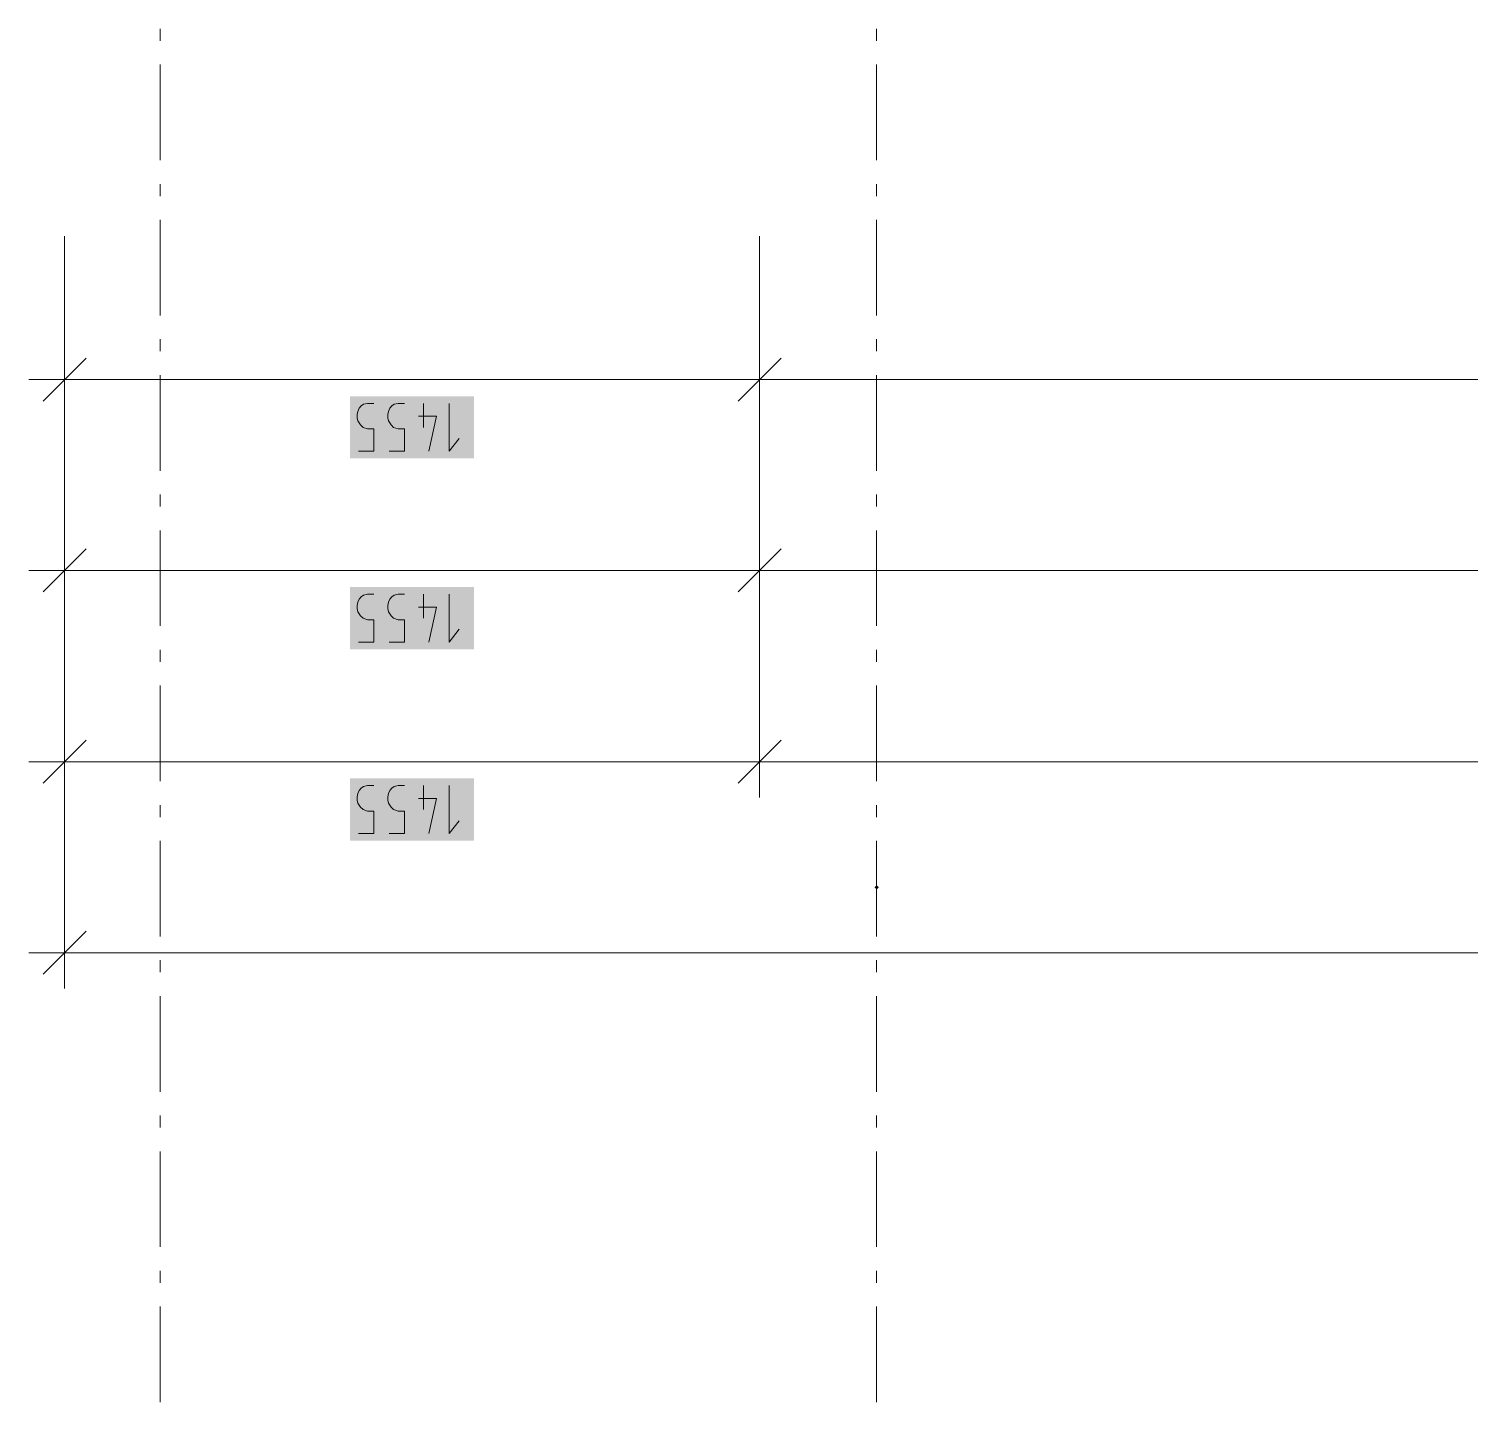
# Model space of a CAD drawing. Header units: millimetres. Extents: x 0 to 594, y 0 to 420.
# Drawn here: x 65.2 to 96.13, y 80 to 109.47 of the extents above; entities that cross this region are included whole.
import ezdxf

# ---------------------------------------------------------------- set-up
doc = ezdxf.new("R2010")
doc.units = ezdxf.units.MM
doc.header["$LTSCALE"] = 8
doc.layers.add('PDF_Koty delkove', color=7, linetype='Continuous')
doc.layers.add('PDF_Osy hlavni', color=7, linetype='Continuous')

msp = doc.modelspace()

# ---------------------------------------------------------------- linework, layer by layer
at = {"layer": 'PDF_Koty delkove', "lineweight": 18}
for points in [[(65.197, 101.942), (65.966, 101.942), (65.966, 105.017)], [(80.88, 101.942), (80.88, 105.017)], [(65.966, 102.711), (65.966, 101.942), (65.966, 101.173)], [(80.88, 102.711), (80.88, 101.942), (80.88, 101.173)], [(66.428, 102.403), (65.505, 101.481)], [(81.341, 102.403), (80.419, 101.481)], [(228.222, 101.942), (215.205, 101.942), (200.855, 101.942), (190.605, 101.942), (184.506, 101.942), (170.157, 101.942), (156.065, 101.942), (143.203, 101.942), (119.964, 101.942), (114.474, 101.942), (80.88, 101.942), (65.966, 101.942)], [(65.197, 97.849), (65.966, 97.849), (65.966, 101.727)], [(80.88, 97.849), (80.88, 101.727)], [(72.273, 100.405), (72.601, 100.405), (72.601, 100.882), (72.464, 100.882), (72.369, 100.917), (72.314, 100.968), (72.26, 101.054), (72.246, 101.121), (72.246, 101.19), (72.26, 101.259), (72.287, 101.326), (72.328, 101.377), (72.382, 101.412), (72.464, 101.43), (72.601, 101.43)], [(72.903, 101.121), (72.903, 101.19), (72.917, 101.259), (72.944, 101.326), (72.985, 101.377), (73.039, 101.412), (73.121, 101.43), (73.258, 101.43)], [(73.56, 101.156), (73.943, 101.156), (73.778, 100.405)], [(73.669, 101.43), (73.669, 100.917)], [(74.217, 101.43), (74.217, 100.405), (74.435, 100.677)], [(72.93, 100.405), (73.258, 100.405), (73.258, 100.882), (73.121, 100.882), (73.026, 100.917), (72.971, 100.968), (72.917, 101.054), (72.903, 101.121)], [(65.197, 93.742), (65.966, 93.742), (65.966, 98.646)], [(65.197, 89.642), (65.966, 89.642), (65.966, 98.591)], [(65.966, 98.617), (65.966, 97.849), (65.966, 97.08)], [(80.88, 93.742), (80.88, 98.646)], [(80.88, 98.617), (80.88, 97.849), (80.88, 97.08)], [(66.428, 98.31), (65.505, 97.387)], [(81.341, 98.31), (80.419, 97.387)], [(549.557, 97.849), (518.994, 97.849), (486.827, 97.849), (438.243, 97.849), (403.239, 97.849), (371.465, 97.849), (330.26, 97.849), (298.486, 97.849), (274.09, 97.849), (242.316, 97.849), (201.111, 97.849), (169.337, 97.849), (140.381, 97.849), (119.964, 97.849), (114.474, 97.849), (80.88, 97.849), (65.966, 97.849)], [(72.273, 96.311), (72.601, 96.311), (72.601, 96.789), (72.464, 96.789), (72.369, 96.824), (72.314, 96.875), (72.26, 96.96), (72.246, 97.028), (72.246, 97.096), (72.26, 97.165), (72.287, 97.233), (72.328, 97.284), (72.382, 97.319), (72.464, 97.336), (72.601, 97.336)], [(73.258, 96.311), (73.258, 96.789), (73.121, 96.789), (73.026, 96.824), (72.971, 96.875), (72.917, 96.96), (72.903, 97.028), (72.903, 97.096), (72.917, 97.165), (72.944, 97.233), (72.985, 97.284), (73.039, 97.319), (73.121, 97.336), (73.258, 97.336)], [(73.669, 97.336), (73.669, 96.824)], [(74.217, 97.336), (74.217, 96.311), (74.435, 96.584)], [(73.56, 97.062), (73.943, 97.062), (73.778, 96.311)], [(72.93, 96.311), (73.258, 96.311)], [(65.966, 94.511), (65.966, 93.742), (65.966, 92.974)], [(80.88, 94.511), (80.88, 93.742), (80.88, 92.974)], [(66.428, 94.204), (65.505, 93.281)], [(81.341, 94.204), (80.419, 93.281)], [(549.557, 93.742), (336.218, 93.742), (119.964, 93.742), (114.474, 93.742), (80.88, 93.742), (65.966, 93.742)], [(72.273, 92.205), (72.601, 92.205), (72.601, 92.682), (72.464, 92.682), (72.369, 92.717), (72.314, 92.769), (72.26, 92.854), (72.246, 92.921), (72.246, 92.99), (72.26, 93.059), (72.287, 93.126), (72.328, 93.178), (72.382, 93.212), (72.464, 93.23)], [(72.464, 93.23), (72.601, 93.23)], [(72.93, 92.205), (73.258, 92.205), (73.258, 92.682), (73.121, 92.682), (73.026, 92.717), (72.971, 92.769), (72.917, 92.854), (72.903, 92.921), (72.903, 92.99), (72.917, 93.059), (72.944, 93.126), (72.985, 93.178), (73.039, 93.212), (73.121, 93.23), (73.258, 93.23)], [(73.669, 93.23), (73.669, 92.717)], [(74.217, 93.23), (74.217, 92.205), (74.435, 92.477)], [(73.56, 92.956), (73.943, 92.956), (73.778, 92.205)], [(65.966, 90.411), (65.966, 89.642), (65.966, 88.874)], [(66.428, 90.104), (65.505, 89.181)], [(549.557, 89.642), (309.274, 89.642), (65.966, 89.642)]]:
    msp.add_lwpolyline(points, dxfattribs=at)
at = {"layer": 'PDF_Koty delkove', "color": 7, "lineweight": 18, "true_color": 0xffffff, "transparency": 33554559}
for points in [[(74.754, 101.583), (72.092, 101.583), (74.754, 100.251), (72.092, 100.251)], [(74.754, 97.49), (72.092, 97.49), (74.754, 96.157), (72.092, 96.157)], [(74.754, 93.384), (72.092, 93.384), (74.754, 92.051), (72.092, 92.051)]]:
    msp.add_solid(points, dxfattribs=at)
at = {"layer": 'PDF_Osy hlavni', "lineweight": 18}
for points in [[(68.016, 109.212), (68.016, 109.468)], [(83.391, 109.468), (83.391, 109.212), (83.391, 109.468)], [(68.016, 106.65), (68.016, 108.7)], [(83.391, 106.65), (83.391, 108.7), (83.391, 106.65)], [(68.016, 105.881), (68.016, 106.137)], [(83.391, 105.881), (83.391, 106.137), (83.391, 105.881)], [(68.016, 103.319), (68.016, 105.369)], [(83.391, 105.369), (83.391, 103.319), (83.391, 105.369)], [(68.016, 102.55), (68.016, 102.806)], [(83.391, 102.806), (83.391, 102.55), (83.391, 102.806)], [(68.016, 99.987), (68.016, 102.037)], [(83.391, 102.037), (83.391, 99.987), (83.391, 102.037)], [(68.016, 99.219), (68.016, 99.475)], [(83.391, 99.475), (83.391, 99.219), (83.391, 99.475)], [(68.016, 96.656), (68.016, 98.706)], [(83.391, 98.706), (83.391, 96.656), (83.391, 98.706)], [(68.016, 95.887), (68.016, 96.144)], [(83.391, 96.144), (83.391, 95.887), (83.391, 96.144)], [(68.016, 93.325), (68.016, 95.375)], [(83.391, 93.325), (83.391, 95.375)], [(83.391, 93.325), (83.391, 95.375)], [(68.016, 92.556), (68.016, 92.812)], [(83.391, 92.812), (83.391, 92.556), (83.391, 92.812)], [(68.016, 89.994), (68.016, 92.044)], [(83.391, 89.994), (83.391, 92.044), (83.391, 91.048)], [(68.016, 89.225), (68.016, 89.481)], [(83.391, 89.225), (83.391, 89.481)], [(68.016, 86.662), (68.016, 88.712)], [(83.391, 86.662), (83.391, 88.712)], [(68.016, 85.894), (68.016, 86.15)], [(83.391, 85.894), (83.391, 86.15)], [(68.016, 83.331), (68.016, 85.381)], [(83.391, 83.331), (83.391, 85.381)], [(68.016, 82.562), (68.016, 82.819)], [(83.391, 82.562), (83.391, 82.819)], [(68.016, 80), (68.016, 82.05)], [(83.391, 80), (83.391, 82.05)]]:
    msp.add_lwpolyline(points, dxfattribs=at)
at = {"layer": 'PDF_Osy hlavni', "lineweight": 18, "transparency": 33554559}
msp.add_solid([(83.391, 91.002), (83.345, 91.048), (83.437, 91.048), (83.391, 91.094)], dxfattribs=at)

doc.saveas('drawing.dxf')
